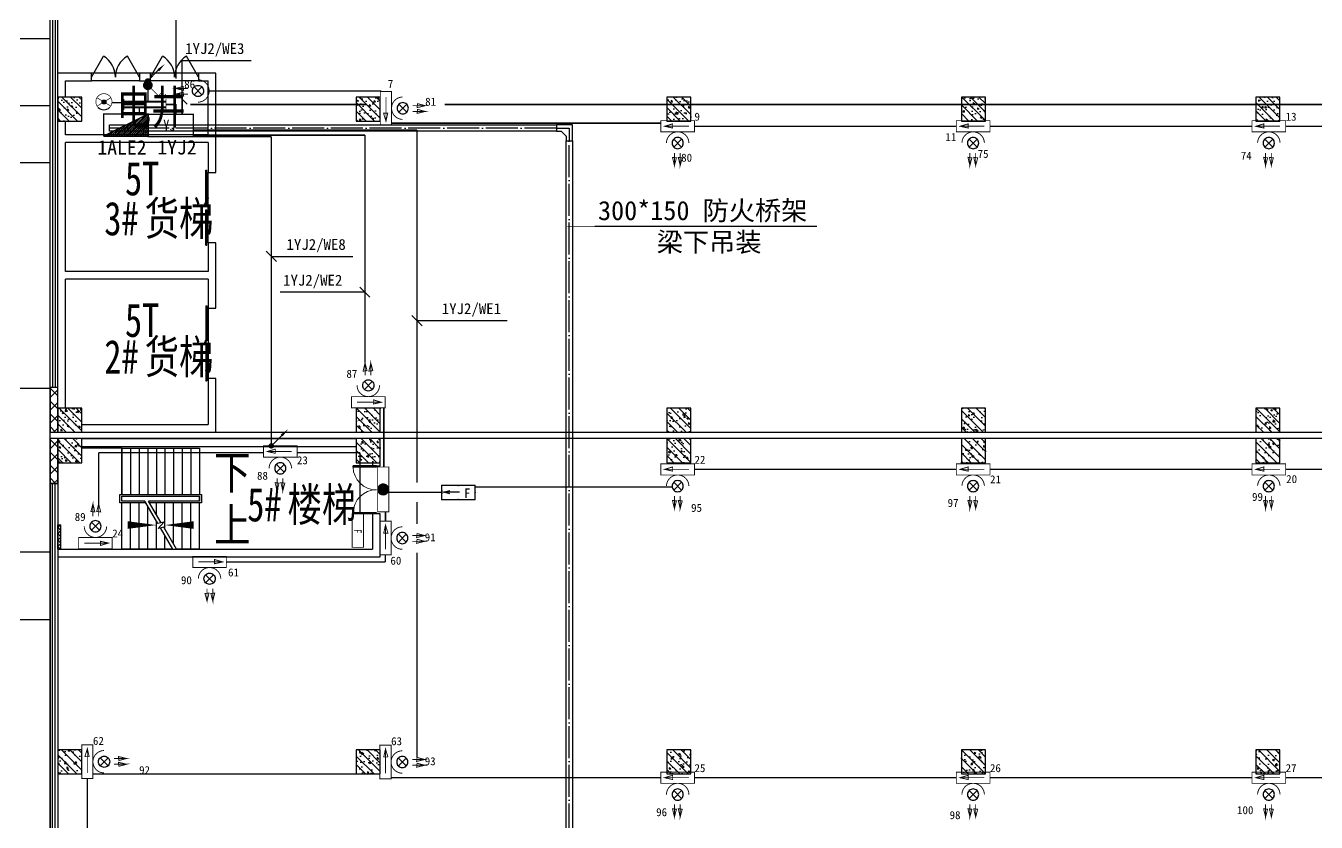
# Model space of a CAD drawing. Header units: millimetres. Extents: x -633009578 to 5705885, y -633235091 to 2571734.
# Drawn here: x 3029123 to 3069426, y 2115951 to 2140835 of the extents above; entities that cross this region are included whole.
import ezdxf
from ezdxf.enums import TextEntityAlignment as Align

# ---------------------------------------------------------------- set-up
doc = ezdxf.new("R2010")
doc.units = ezdxf.units.MM
doc.header["$LTSCALE"] = 1000
doc.header["$MEASUREMENT"] = 0
doc.linetypes.add('DOTE', pattern=[2.4200000000000004, 2, -0.2, 0.02, -0.2])
doc.layers.get('0').update_dxf_attribs({"color": 9})
for name, color, linetype in [('000000000000电气', 7, 'Continuous'), ('A-COLUM(柱)', 255, 'Continuous'), ('A-DOOR(门）', 4, 'Continuous'), ('A-F-AREA(计算)', 5, 'Continuous'), ('A-FLOR(看线)', 8, 'Continuous'), ('A-HATH(填充)', 8, 'Continuous'), ('A-STAR(楼梯)', 51, 'Continuous'), ('A-TEXT(房间)', 243, 'Continuous'), ('A-WALL(墙)', 255, 'Continuous'), ('A-WINDOW（窗）', 4, 'Continuous'), ('DIM_SYMB', 3, 'Continuous'), ('PUB_TEXT', 7, 'Continuous'), ('WALL', 9, 'Continuous'), ('电-弱电平面-箭头', 3, 'Continuous'), ('电-强电平面-标注', 3, 'Continuous'), ('电-强电平面-线缆', 3, 'Continuous'), ('电-桥架', 4, 'Continuous'), ('设备-动力', 3, 'Continuous'), ('设备-照明', 3, 'Continuous'), ('设备-箱柜', 3, 'Continuous')]:
    doc.layers.add(name, color=color, linetype=linetype)
doc.styles.add('_TCH', font='simhei.ttf', dxfattribs={"width": 0.75, "bigfont": 'hztxt.shx'})
doc.styles.add('_TCH_DIM', font='simhei.ttf', dxfattribs={"width": 0.8, "bigfont": 'hztxt.shx'})
doc.styles.add('_TEL_DIM', font='simhei.ttf', dxfattribs={"height": 3.5, "bigfont": 'HZTXT'})
doc.styles.add('ELEC-DIM', font='simhei.ttf')
doc.styles.add('IDQSTYLE', font='simhei.ttf', dxfattribs={"width": 0.707, "bigfont": 'hztxt.shx'})
doc.styles.get("Standard").update_dxf_attribs({"font": 'simhei.ttf', "bigfont": 'hztxt.shx'})
doc.styles.add('宋体', font='simhei.ttf')
pattern_1 = [(45, (597821.4751960551, 677964.29318137), (-200.0002033111466, 200.0002033111467), []), (135, (597821.4751960551, 677964.29318137), (-200.0002033111467, -200.0002033111466), [])]

# ---------------------------------------------------------------- blocks, each defined once
blk = doc.blocks.new('HC000078')
at = {"color": 0, "linetype": 'Continuous', "const_width": 0.2}
for points in [[(-3.750000000000028, 1.25), (3.75, 1.25), (3.75, -1.25), (-3.750000000000028, -1.25), (-3.750000000000028, 1.25)], [(2.5, 0), (-2.500000000000028, 0)]]:
    blk.add_lwpolyline(points, dxfattribs=at)
blk.add_lwpolyline([(2.917016710174721, 0), (1.120131515022848, 0.3984556212736834), (1.120131515022848, -0.539087017017323)], close=True, dxfattribs=at)
at = {"color": 0, "style": 'IDQSTYLE', "width": 0.7}
blk.add_attdef('PSFHATT', (5.75, -1.25), '', height=2.5, dxfattribs=at)
blk = doc.blocks.new('HC000064')
at = {"color": 0, "linetype": 'Continuous'}
for p, q in [((-0.8838834764831063, -0.8838834764831063), (0.8838834764831063, 0.8838834764831063)), ((-0.8838834764830494, 0.8838834764831063), (0.8838834764831631, -0.8838834764831063))]:
    blk.add_line(p, q, dxfattribs=at)
at = {"color": 0, "linetype": 'Continuous', "const_width": 0.2}
blk.add_lwpolyline([(5.710751695749348e-14, 2.499999999999886, 0.1989123673796647), (-1.767766952966326, 1.767766952966327, 0.1989123673796613), (-2.5, 1.951292859901378e-16, 0.1989123673796761), (-1.767766952966326, -1.76776695296644, 0.1989123673796782), (5.594010226827932e-14, -2.500000000000227)], format="xyb", dxfattribs=at)
for points in [[(2.226896073527712, 0.5659208660671311), (5.003498004369476, 0.5624686703930024), (3.296463286048663, 1.009912150058199), (3.185957433181557, 0.1260038671447887), (5.003498004369476, 0.5624686703930024)], [(2.224443767981995, -0.721123763554715), (5.001045698823816, -0.7245759592289005), (3.294010980502946, -0.2771324795636474), (3.18350512763584, -1.161040762477114), (5.001045698823816, -0.7245759592289005)]]:
    blk.add_lwpolyline(points, dxfattribs=at)
at = {"color": 0, "linetype": 'Continuous'}
for centre, radius, start, end in [((1.199040866595169e-14, -7.105427357601002e-14), 1.250000000000069, 135.0000000000036, 179.9999999999968), ((-2.259303855112194e-14, -1.740829702612245e-13), 1.250000000000117, 89.99999999999898, 134.9999999999991), ((-9.10937991704941e-14, -1.740829702612245e-13), 1.250000000000117, 45.00000000000085, 89.99999999999582), ((-1.252331571777177e-13, -7.088774012231625e-14), 1.250000000000068, 3.249254662582951e-12, 44.99999999999639), ((-2.284838984678572e-13, -5.684341886080801e-14), 1.250000000000172, 315.0000000000093, 2.605510395054555e-12), ((-2.264854970235319e-14, -5.695444116327053e-14), 1.250000000000034, 179.9999999999974, 225.0000000000007), ((-2.270406085358445e-14, -1.338928967697939e-13), 1.24999999999998, 224.9999999999983, 270.000000000001), ((-9.131584377541913e-14, 3.996802888650564e-15), 1.250000000000118, 270.0000000000042, 315.0000000000028)]:
    blk.add_arc(centre, radius, start, end, dxfattribs=at)
at = {"color": 0, "style": 'IDQSTYLE', "width": 0.7}
blk.add_attdef('PSFHATT', (7.003498004369476, -2.500000010000227), '', height=2.5, dxfattribs=at)
blk = doc.blocks.new('*X118')
at = {"color": 0, "linetype": 'Continuous'}
for p, q in [((279.6093350358959, 223.0407925409721), (280.9478239213746, 224.3792814264508)), ((279.6227829512929, 223.3370831688437), (280.6515332934888, 224.3658335110396)), ((279.6511091444202, 222.7997239370217), (281.1888925253249, 224.3375073179265)), ((279.7280550816477, 222.5938271617747), (281.3947893005719, 224.2605613806989)), ((279.7925730165214, 223.7897159465469), (280.1989005157282, 224.1960434457536)), ((279.8323224122641, 222.4152517799165), (281.5733646824301, 224.1562940500824)), ((279.960458729053, 222.2605453842307), (281.7280710781159, 224.0281577332937)), ((280.1113752959016, 222.1286192386046), (281.8599972237337, 223.8772411664368)), ((280.2858431100155, 222.020244340244), (281.9683721221114, 223.7027733523398)), ((280.4868434366447, 221.9384019543985), (282.0502145079389, 223.5017730256928)), ((280.7212278995912, 221.8899437048705), (282.0986727574656, 223.2673885627449)), ((281.0058032732674, 221.891676366072), (282.0969400962746, 222.9828131890793)), ((281.4082737989092, 222.0113041792392), (281.9773122830819, 222.5803426634118))]:
    blk.add_line(p, q, dxfattribs=at)
blk = doc.blocks.new('HC000083')
at = {"color": 0, "linetype": 'Continuous', "const_width": 0.2}
blk.add_lwpolyline([(-5, 1.25), (-5, -1.250000000000057), (5.000000000000057, -1.250000000000057), (5.000000000000057, 1.25), (-5, 1.25)], dxfattribs=at)
blk.add_lwpolyline([(-1.25, -6.89688106980167e-17, 0.1989123673796731), (-0.8838834764831631, -0.88388347648322, 0.1989123673796706), (5.611420480838656e-14, -1.250000000000057, 0.198912367379652), (0.8838834764832768, -0.88388347648322, 0.1989123673796278), (1.25, 0, 0.1989123673796504), (0.88388347648322, 0.8838834764830494, 0.1989123673796686), (5.680893445545904e-14, 1.25, 0.1989123673796706), (-0.883883476483163, 0.8838834764831632, 0.1989123673796553)], format="xyb", close=True, dxfattribs=at)
at = {"color": 0, "linetype": 'Continuous'}
blk.add_blockref('*X118', (-280.8559544658493, -223.1326619964974), dxfattribs=at)
at = {"color": 0, "style": 'IDQSTYLE', "width": 0.7}
blk.add_attdef('PSFHATT', (7.000000000000057, -1.250000010000057), '', height=2.5, dxfattribs=at)
blk = doc.blocks.new('HC000080')
at = {"color": 0, "linetype": 'Continuous', "const_width": 0.2}
blk.add_lwpolyline([(-3.75, 1.25), (3.75, 1.25), (3.75, -1.25), (-3.75, -1.25), (-3.75, 1.25)], dxfattribs=at)
at = {"color": 0, "style": 'IDQSTYLE', "width": 0.7}
for tag, p in [('E', (-0.3130491551307273, -0.8903283460458624)), ('PSFHATT', (5.75, -1.25))]:
    blk.add_attdef(tag, p, '', height=1.715220417977644, dxfattribs=at)
blk = doc.blocks.new('$equip_U$00000097(PC-20190719OMEG)')
h = blk.add_hatch()
h.set_pattern_fill('ANGLE', color=3, scale=0.25)
h.set_pattern_definition([(0, (-95.90287843095575, -36.03268988946184), (0, 0.873125), [0.635, -0.238125]), (90, (-95.90287843095575, -36.03268988946184), (-0.873125, 5.346348682527664e-17), [0.635, -0.238125])])
h.paths.add_polyline_path([(-0.6530363404890522, 0.00859680310350086), (-0.3650363404885866, -0.06340319689661555), (-0.3650363404885866, 0.08059680310361728)])
at = {"color": 3}
for p, q in [((-0.7199999999938882, 0.2999999999974534), (-0.7199999999938882, -0.2999999999974534)), ((0.7200000000011642, 0.2999999999974534), (-0.7199999999938882, 0.2999999999974534)), ((-0.7078247590179672, 0.08059680310361728), (-0.7078247590179672, -0.06340319689661555)), ((-0.6530363404890522, 0.00859680310350086), (-0.3650363404885866, 0.08059680310361728)), ((-0.3650363404885866, -0.06340319689661555), (-0.6530363404890522, 0.00859680310350086)), ((0.05609875861409819, 0.00859680310350086), (-0.6050363404938253, 0.00859680310350086)), ((0.7200000000011642, -0.2999999999974534), (0.7200000000011642, 0.2999999999974534)), ((-0.7199999999938882, -0.2999999999974534), (0.7200000000011642, -0.2999999999974534))]:
    blk.add_line(p, q, dxfattribs=at)
at = {"color": 3, "const_width": 0.04}
blk.add_lwpolyline([(-0.7199999999938882, 0.2999999999974534), (-0.7199999999938882, -0.2999999999974534), (0.7200000000011642, -0.2999999999974534), (0.7200000000011642, 0.2999999999974534), (-0.7199999999938882, 0.2999999999974534), (-0.7199999999938882, -0.2999999999974534)], dxfattribs=at)
for p in [(0, 0.2999999999974534), (-0.7199999999938882, -1.818989403545856e-12), (-7.619048119522631e-06, -0.3000099999972008), (0.7200000000011642, -1.818989403545856e-12)]:
    blk.add_point(p)
at = {"color": 7, "style": '_TEL_DIM', "flags": 1}
for tag in ['REMARK', 'A']:
    blk.add_attdef(tag, text='', height=2.5e-05, dxfattribs=at).set_placement((0, 0), align=Align.MIDDLE_CENTER)
at = {"color": 3, "style": '_TEL_DIM'}
blk.add_attdef('F', text='', height=0.4, dxfattribs=at).set_placement((0.3836356056344812, -0.03004351179515652), align=Align.MIDDLE_CENTER)
at = {"color": 7, "style": '_TEL_DIM'}
blk.add_attdef('$TEXT$', text='', height=2.5e-05, dxfattribs=at).set_placement((0.3836356056344812, -0.03004351179333753), align=Align.MIDDLE_CENTER)
blk = doc.blocks.new('*X123')
at = {"color": 0, "linetype": 'Continuous'}
for p, q in [((234.7219946952239, 319.9990725063215), (237.1784479179965, 322.4555257290941)), ((235.1462587639358, 319.9990725063215), (238.0269760554204, 322.8797897978061)), ((235.5705228326477, 319.9990725063215), (238.8755041928442, 323.304053866518)), ((235.9947869013596, 319.9990725063215), (239.7240323302681, 323.7283179352299)), ((236.4190509700716, 319.9990725063215), (240.5725604676919, 324.1525820039419)), ((236.8433150387835, 319.9990725063215), (241.4210886051158, 324.5768460726538)), ((237.2675791074955, 319.9990725063215), (242.2655414724513, 324.9970348712774)), ((237.6918431762074, 319.9990725063215), (242.2655414724513, 324.5727708025654)), ((238.1161072449193, 319.9990725063215), (242.2655414724513, 324.1485067338535)), ((238.5403713136312, 319.9990725063215), (242.2655414724513, 323.7242426651416)), ((238.9646353823431, 319.9990725063215), (242.2655414724513, 323.2999785964296)), ((239.3888994510551, 319.9990725063215), (242.2655414724513, 322.8757145277177)), ((239.813163519767, 319.9990725063215), (242.2655414724513, 322.4514504590058)), ((232.6006743516642, 319.9990725063215), (232.9358072308772, 320.3342053855345)), ((233.0249384203761, 319.9990725063215), (233.7843353683011, 320.7584694542464)), ((233.4492024890881, 319.9990725063215), (234.6328635057249, 321.1827335229584)), ((233.8734665578, 319.9990725063215), (235.4813916431488, 321.6069975916703)), ((234.297730626512, 319.9990725063215), (236.3299197805727, 322.0312616603822)), ((240.2374275884789, 319.9990725063215), (242.2655414724513, 322.0271863902939)), ((240.6616916571909, 319.9990725063215), (242.2655414724513, 321.6029223215819)), ((241.0859557259028, 319.9990725063215), (242.2655414724513, 321.17865825287)), ((241.5102197946147, 319.9990725063215), (242.2655414724513, 320.7543941841581)), ((241.9344838633266, 319.9990725063215), (242.2655414724513, 320.3301301154461))]:
    blk.add_line(p, q, dxfattribs=at)
blk = doc.blocks.new('HC000431')
at = {"color": 0, "linetype": 'Continuous'}
blk.add_line((5, 2.5), (-5, -2.5), dxfattribs=at)
at = {"color": 0, "linetype": 'Continuous', "const_width": 0.3}
for points in [[(5, 2.5), (-5, 2.5), (-5, -2.5)], [(-5, -2.5), (5, -2.5), (5, 2.5)]]:
    blk.add_lwpolyline(points, dxfattribs=at)
at = {"color": 0, "linetype": 'Continuous'}
blk.add_blockref('*X123', (-237.2655414724513, -322.4990725063215), dxfattribs=at)
at = {"color": 0, "style": 'IDQSTYLE', "width": 0.7}
blk.add_attdef('PSFHATT', (7.000000000000028, -2.5), '', height=2.5, dxfattribs=at)
blk = doc.blocks.new('HC001536')
at = {"color": 0, "linetype": 'Continuous', "const_width": 0.3}
blk.add_lwpolyline([(5, 2.5), (-5, 2.5), (-5, -2.5), (5, -2.5)], close=True, dxfattribs=at)
at = {"color": 0, "style": 'IDQSTYLE', "width": 0.7}
for tag, p in [('AW', (-1.708333333333333, -1.25)), ('PSFHATT', (7, -2.5))]:
    blk.add_attdef(tag, p, '', height=2.5, dxfattribs=at)
blk = doc.blocks.new('*X159')
at = {"color": 0, "linetype": 'Continuous'}
for p, q in [((292.887994045295, 135.6274459094068), (293.516320533106, 136.2557723972178)), ((292.952224463849, 135.4088336154862), (293.7349328270265, 136.1915419786637)), ((292.9956283900541, 136.0179229666405), (293.1258434758722, 136.1481380524586)), ((293.0755886594741, 135.2493550986367), (293.8944113438761, 136.0681777830387)), ((293.2494900660814, 135.1404137927693), (294.0033526497434, 135.8942763764314)), ((293.4911899527468, 135.0992709669601), (294.0444954755525, 135.6525764897659))]:
    blk.add_line(p, q, dxfattribs=at)
blk = doc.blocks.new('HC000703')
at = {"color": 0, "linetype": 'Continuous', "const_width": 0.2000000000000002}
blk.add_lwpolyline([(-2.399999999999977, 0.05872925643336657, 1), (2.399999999999977, 0.05872925643336657, 1)], format="xyb", close=True, dxfattribs=at)
at = {"color": 0, "linetype": 'Continuous', "const_width": 0.2}
for points in [[(-2.074282131997677, 1.265938284269794), (2.022051310501354, -1.234061715730206)], [(2.074282131997734, 1.265938284269794), (-2.022051310501354, -1.234061715730206)]]:
    blk.add_lwpolyline(points, dxfattribs=at)
at = {"color": 0, "linetype": 'Continuous'}
blk.add_circle((0.02097265619840982, -0.0127996515010409), 0.5796574060804803, dxfattribs=at)
blk.add_arc((3.410605131648481e-12, 0.05872925643825511), 2.400000000004948, 224.6186283858651, 315.1351718326803, dxfattribs=at)
blk.add_blockref('*X159', (-293.4444389024706, -135.6911545353449), dxfattribs=at)
at = {"color": 0, "style": 'IDQSTYLE', "width": 0.7}
blk.add_attdef('PSFHATT', (4.400000009999977, -2.341270753566693), '', height=2.5, dxfattribs=at)
blk = doc.blocks.new('*X157')
at = {"color": 0, "linetype": 'Continuous'}
for p, q in [((261.9988066744281, 135.850956910748), (263.2375091559566, 137.0896593922765)), ((262.0234026256783, 135.5927101495236), (263.4957559171792, 137.0650634410244)), ((262.0463461952987, 136.1813391440932), (262.9071269225657, 137.0421198713602)), ((262.0884022348038, 135.3748670461744), (263.7135990205094, 137.00006383188)), ((262.1829592200917, 135.1865813189878), (263.9018847477136, 136.9055068466096)), ((262.3023466942452, 135.0231260806666), (264.0653399860179, 136.7861193724393)), ((262.4446987243758, 134.8826353983226), (264.205830668362, 136.6437673423088)), ((262.6100901587723, 134.7651841202445), (264.3232819464568, 136.478375907929)), ((262.8005700291263, 134.6728212781239), (264.4156447885779, 136.2878960375755)), ((263.0211904412342, 134.6105989777572), (264.4778670889456, 136.0672756254685)), ((263.2836307586351, 134.5901965826834), (264.4982694840214, 135.8048353080697)), ((263.6234742990336, 134.6471974106073), (264.4412686561033, 135.464991767677))]:
    blk.add_line(p, q, dxfattribs=at)
blk = doc.blocks.new('HC000107')
at = {"color": 0, "linetype": 'Continuous', "const_width": 0.2}
for points in [[(0.8838834764831067, 2.133883476483163), (3.75, 5), (5, 3.75)], [(2.898879886034138, 4.275409520972289), (4.191507707965854, 3.019373591507303)]]:
    blk.add_lwpolyline(points, dxfattribs=at)
blk.add_lwpolyline([(0.88388347648322, 0.3661165235168934, 0.1989123673796338), (1.249999999999944, 1.250000000000057, 0.1989123673796269), (0.8838834764831636, 2.13388347648322, 0.1989123673796352), (4.172009959724221e-16, 2.5, 0.1989123673796539), (-0.8838834764831627, 2.13388347648322, 0.1989123673796721), (-1.250000000000056, 1.250000000000057, 0.1989123673796564), (-0.8838834764832764, 0.3661165235168368, 0.198912367379673), (0, 0, 0.198912367379652)], format="xyb", close=True, dxfattribs=at)
at = {"color": 0, "linetype": 'Continuous'}
blk.add_blockref('*X157', (-263.2487560761182, -134.5897099905746), dxfattribs=at)
at = {"color": 0, "style": 'IDQSTYLE', "width": 0.7}
blk.add_attdef('PSFHATT', (7, -1e-08), '', height=2.5, dxfattribs=at)
blk = doc.blocks.new('HC000067')
at = {"color": 0, "linetype": 'Continuous'}
for points, const_width in [([(6.25, 0.8328412808464349), (-6.250000000000057, 0.8328412808464349)], 0.6), ([(-6.250000000000057, 1.65), (-6.250000000000057, -1.650000000000057)], 0.2), ([(6.25, 1.65), (6.25, -1.650000000000057)], 0.2), ([(6.25, -0.8328412808464352), (-6.250000000000057, -0.8328412808464352)], 0.6)]:
    blk.add_lwpolyline(points, dxfattribs=dict(at, const_width=const_width))
at = {"color": 0, "style": 'IDQSTYLE', "width": 0.7}
blk.add_attdef('PSFHATT', (8.25, -1.650000000000057), '', height=2.5, dxfattribs=at)
blk = doc.blocks.new('*X130')
at = {"color": 0, "linetype": 'Continuous'}
for p, q in [((192.587376364835, 446.7215535232801), (193.8713933576327, 448.0055705160779)), ((192.6509968705344, 446.3609099602676), (194.2320369206452, 447.9419500103785)), ((192.6864539319484, 447.2448951591055), (193.3480517218074, 447.9064929489645)), ((192.7889704286661, 446.0746194496875), (194.5183274312254, 447.8039764522467)), ((192.9823694457329, 445.8437543980423), (194.7491924828706, 447.61057743518)), ((193.2275231399996, 445.664644023597), (194.9283028573159, 447.3654237409133)), ((193.5311577474, 445.5440145622856), (195.0489323186273, 447.0617891335129)), ((193.9202347052458, 445.5088274514194), (195.0841194294935, 446.6727121756671)), ((194.6075199946775, 445.7718486721392), (194.8210982087737, 445.9854268862354))]:
    blk.add_line(p, q, dxfattribs=at)
blk = doc.blocks.new('HC001441')
at = {"color": 0, "linetype": 'Continuous'}
blk.add_line((0, -0.05776119327242668), (3.105492900474815, 3.117216328523909), dxfattribs=at)
blk.add_lwpolyline([(3.105492900474815, 3.117216328523909, 0.8, 0, 0), (5.057392361378561, 5.003787405167827, 0, 0, 0)], format="xyseb", dxfattribs=at)
blk.add_circle((0, 0), 0.625, dxfattribs=at)
at = {"color": 0, "linetype": 'Continuous', "xscale": 0.5, "yscale": 0.5, "zscale": 0.5}
blk.add_blockref('*X130', (-96.91845018383279, -223.3780232566237), dxfattribs=at)
at = {"color": 0, "style": 'IDQSTYLE', "width": 0.7}
blk.add_attdef('PSFHATT', (7.057392361378561, -0.62500001), '', height=2.5, dxfattribs=at)
blk = doc.blocks.new('$DorLib2D$00000002')
for p, q in [((-0.5, -5.684341886080802e-17), (-0.5000000000000007, 0.4875)), ((-0.4750000000000007, 0.4875), (-0.5000000000000007, 0.4875)), ((-0.475, -2.842170943040401e-17), (-0.4750000000000007, 0.4875)), ((0.475, -2.842170943040401e-17), (0.4750000000000007, 0.4875)), ((0.4750000000000007, 0.4875), (0.5000000000000007, 0.4875)), ((0.5, -5.684341886080802e-17), (0.5000000000000007, 0.4875)), ((-0.5, -5.684341886080802e-17), (-0.475, -2.842170943040401e-17)), ((0.5, -5.684341886080802e-17), (0.475, -2.842170943040401e-17))]:
    blk.add_line(p, q)
at = {"lineweight": 13}
for centre, start, end in [((-0.4875, -4.263256414560601e-17), 0, 88.53071641864632), ((0.4875, -4.263256414560601e-17), 91.4692835813537, 180)]:
    blk.add_arc(centre, 0.4875, start, end, dxfattribs=at)
blk = doc.blocks.new('$DORLIB2D$00000127')
at = {"color": 0}
for points in [[(-0.5333333333328483, 0.7948983154366971), (-0.5333333333328483, 0.690405644187237)], [(-0.03333333333284827, 0.7948983154366971), (-0.5333333333328483, 0.7948983154366971)], [(-0.03333333333284827, 0.7948983154366971), (-0.03333333333284827, 0.690405644187237)], [(0.5333333333328483, 0.7948983154366971), (0.03333333333284827, 0.7948983154366971)], [(0.03333333333284827, 0.7948983154366971), (0.03333333333284827, 0.690405644187237)], [(0.5333333333328483, 0.7948983154366971), (0.5333333333328483, 0.690405644187237)], [(-0.03333333333284827, 0.690405644187237), (-0.5333333333328483, 0.690405644187237)], [(0.5333333333328483, 0.690405644187237), (0.03333333333284827, 0.690405644187237)], [(0.5, 0.4999999999999858), (-0.5, 0.4999999999999858)]]:
    blk.add_lwpolyline(points, dxfattribs=at)
blk = doc.blocks.new('$DorLib2D$00000231')
at = {"color": 0}
for p, q in [((-0.4999999999999947, 7.105427357601002e-15), (-0.2500000000000284, 0.4330127018921708)), ((0.5000000000000053, 7.105427357601002e-15), (0.250000000000032, 0.4330127018921708))]:
    blk.add_line(p, q, dxfattribs=at)
for centre, radius, start, end in [((-0.4999999999996803, 3.055333763768431e-13), 0.499999999999681, 0, 59.99999999996344), ((0.5000000000000426, -2.486899575160351e-14), 0.4999999999999835, 120.0000000000366, 180)]:
    blk.add_arc(centre, radius, start, end, dxfattribs=at)
blk = doc.blocks.new('$TCHSYS$WIN2D')
for p, q in [((-0.5, 0.5), (0.5, 0.5)), ((-0.5, 0.5), (-0.4999999999999999, -0.5)), ((0.5, 0.1666666666666666), (-0.5, 0.1666666666666666)), ((0.5, -0.1666666666666667), (-0.5, -0.1666666666666667)), ((-0.4999999999999999, -0.5), (0.5, -0.5))]:
    blk.add_line(p, q)
blk = doc.blocks.new('_FZH')
h = blk.add_hatch()
h.set_pattern_fill('钢筋混凝土', color=256, scale=0.1, style=0)
h.set_pattern_definition([(45, (0, 0), (-0.1767766952966369, 0.1767766952966369), []), (50, (0, 0), (0.7172601826007535, -0.06275213498259512), [0.07500000000000001, -0.8250000000000001]), (355, (0, 0), (-0.138751333613, 0.7521921337000119), [0.06, -0.66]), (100.4514, (0.05977168000000001, -0.00522934), (0.5785093817140216, 0.6894395420609536), [0.06374019, -0.701142112]), (46.1842, (0, 0.2), (1.067241048625645, -0.1655190143290181), [0.1125, -1.2375]), (96.6356, (0.088936745, 0.186206693), (0.9346627055487033, 0.9741178709004418), [0.095610288, -1.051713]), (351.1842, (0, 0.2), (0.9346619451336272, 0.9741186009253247), [0.09000000000000001, -0.9900000000000001]), (21, (0.1, 0.15), (0.5969070521184617, -0.4026188906653388), [0.07500000000000001, -0.8250000000000001]), (326, (0.1, 0.15), (0.2433153319215824, 0.7251500450468529), [0.06, -0.66]), (71.4514, (0.149742233, 0.116448394), (0.84022262858149, 0.3225304967099524), [0.06374019, -0.701142112]), (37.50000000000001, (0, 0), (0.01215985531729062, 0.3328938538313115), [0, -0.652, 0, -0.67, 0, -0.6625000000000001]), (7.499999999999999, (0, 0), (0.2630695374421486, 0.3944117118823603), [0, -0.382, 0, -0.637, 0, -0.2525]), (-32.5, (-0.223, 0), (0.533822436172409, -0.02255487173437976), [0, -0.25, 0, -0.78, 0, -1.035]), (-42.5, (-0.323, 0), (0.5831861693423862, 0.1001049823323177), [0, -0.325, 0, -0.518, 0, -0.735])])
h.paths.add_polyline_path([(-0.5, -0.5), (0.5, -0.5), (0.5, 0.5), (-0.5, 0.5)])
blk.add_lwpolyline([(-0.5, -0.5), (0.5, -0.5), (0.5, 0.5), (-0.5, 0.5)], close=True)

msp = doc.modelspace()

# ---------------------------------------------------------------- hatches: boundary and pattern name
at = {"layer": 'A-HATH(填充)'}
h = msp.add_hatch(dxfattribs=at)
h.set_pattern_fill('多孔材料', color=256, scale=100, style=0)
h.set_pattern_definition(pattern_1)
h.paths.add_polyline_path([(3030119.99403178, 2128134.629172626), (3030119.994031779, 2129534.629172784), (3029879.994031779, 2129534.629172784), (3029879.99403178, 2128134.629172626)])
h = msp.add_hatch(dxfattribs=at)
h.set_pattern_fill('多孔材料', color=256, scale=100, style=0)
h.set_pattern_definition(pattern_1)
h.paths.add_polyline_path([(3029879.99403178, 2127934.629172626), (3029879.99403178, 2126534.629172784), (3030119.994031779, 2126534.629172784), (3030119.99403178, 2127934.629172626)])
h = msp.add_hatch(dxfattribs=at)
h.set_pattern_fill('多孔材料', color=256, scale=50, style=0)
h.set_pattern_definition([(45, (597721.4751960551, 677964.29318137), (-100.0001016555733, 100.0001016555733), []), (135, (597721.4751960551, 677964.29318137), (-100.0001016555733, -100.0001016555733), [])])
h.paths.add_polyline_path([(3030219.994032023, 2124484.629172558), (3030219.994031994, 2125244.629169932), (3030119.994031994, 2125244.629169928), (3030119.994032023, 2124484.629172554)])

# ---------------------------------------------------------------- linework, layer by layer
at = {"layer": 'A-DOOR(门）'}
for p, q in [((3032669.994031835, 2139354.629172626), (3031169.994031835, 2139354.629172626)), ((3034519.994031806, 2139354.629172626), (3033019.994031806, 2139354.629172626)), ((3032669.994031835, 2139114.629172626), (3031169.994031835, 2139114.629172626)), ((3034519.994031806, 2139114.629172626), (3033019.994031806, 2139114.629172626))]:
    msp.add_line(p, q, dxfattribs=at)
at = {"layer": 'A-F-AREA(计算)'}
msp.add_lwpolyline([(3029879.994031782, 2196074.629172625), (3164159.994031782, 2196074.629172625), (3164159.994031782, 2059994.629172625), (3029879.994031782, 2059994.629172625)], close=True, dxfattribs=at)
at = {"layer": 'A-FLOR(看线)'}
for points in [[(3029879.994031787, 2138334.629172615), (3028879.994031787, 2138334.629172615), (3028879.994031787, 2140434.62917246), (3029879.99403178, 2140434.62917246)], [(3029879.994031782, 2136554.629173296), (3028379.994031782, 2136554.629173296), (3028379.994031782, 2129514.629172376), (3029879.994031776, 2129514.629172376)], [(3030869.99403178, 2128134.629172626), (3096919.994031765, 2128134.629172626)], [(3096919.994031763, 2127934.629173214), (3030869.99403178, 2127934.629173214)], [(3029879.994031789, 2124384.629171163), (3028879.994031789, 2124384.629171163), (3028879.994031789, 2122284.629171317), (3029879.994031782, 2122284.629171317)]]:
    msp.add_lwpolyline(points, dxfattribs=at)
at = {"layer": 'A-STAR(楼梯)'}
for p, q in [((3032119.994031828, 2127634.629172543), (3030869.994031342, 2127634.629172581)), ((3032119.994031828, 2127634.629172543), (3034549.994031828, 2127634.629172543)), ((3032119.994031828, 2127634.629172543), (3032119.994031993, 2126194.629172677)), ((3032119.994032157, 2126194.629172677), (3032119.994031828, 2127634.629172543)), ((3032389.994031828, 2127634.629172543), (3032389.994031667, 2126194.629172677)), ((3032659.994031828, 2127634.629172543), (3032659.994031667, 2126194.629172677)), ((3032929.994031828, 2127634.629172543), (3032929.994031993, 2126194.629172677)), ((3033199.994031828, 2127634.629172543), (3033199.994031667, 2126194.629172677)), ((3033469.994031828, 2127634.629172543), (3033469.994031667, 2126194.629172677)), ((3033739.994031828, 2127634.629172543), (3033739.994031993, 2126194.629172677)), ((3034009.994031828, 2127634.629172543), (3034009.994031667, 2126194.629172677)), ((3034279.994031828, 2127634.629172543), (3034279.994031667, 2126194.629172677)), ((3034549.994031828, 2127634.629172543), (3034549.994031993, 2126194.629172677)), ((3030119.994031776, 2127184.629172906), (3030119.994031828, 2124484.629172543)), ((3032059.994032086, 2125924.629172601), (3032059.994032086, 2126194.629172601)), ((3032059.994032086, 2126194.629172601), (3034609.994032086, 2126194.629172601)), ((3032119.994031828, 2126134.629172543), (3034549.994031828, 2126134.629172543)), ((3032119.99402976, 2125984.629172404), (3032119.99402976, 2126134.629172601)), ((3032119.99402976, 2126134.629172601), (3034549.994032086, 2126134.629172601)), ((3032119.99403193, 2125984.629172438), (3032119.994031961, 2126134.629172351)), ((3032844.246303197, 2125984.629172521), (3032119.994031828, 2125984.629172543)), ((3032844.246303245, 2125984.629172438), (3032119.99402976, 2125984.629172404)), ((3033250.053459116, 2125281.750559994), (3032844.246303199, 2125984.629172521)), ((3034549.994031828, 2125984.629172543), (3032959.716357111, 2125984.629172521)), ((3033350.053459179, 2125308.545479254), (3032959.716356782, 2125984.629172521)), ((3034549.994032086, 2125984.629172404), (3032959.716357158, 2125984.629172438)), ((3034549.994032086, 2126134.629172601), (3034549.994032086, 2125984.629172404)), ((3034549.994031828, 2125984.629172543), (3034549.994031828, 2126134.629172543)), ((3034609.994032086, 2126194.629172601), (3034609.994032086, 2125924.629172601)), ((3032878.887319238, 2125924.629172677), (3032059.994032086, 2125924.629172601)), ((3032119.994031828, 2124484.629172543), (3032119.994031993, 2125924.629172677)), ((3032119.994031828, 2124484.629172543), (3032119.994031931, 2125924.629172677)), ((3032389.994031828, 2124484.629172543), (3032389.994031993, 2125924.629172677)), ((3032659.994031828, 2124484.629172543), (3032659.994031667, 2125924.629172677)), ((3032929.994031828, 2124484.629172543), (3032929.994031927, 2125836.10974964)), ((3034609.994032086, 2125924.629172601), (3032994.35737318, 2125924.629172677)), ((3033199.994032211, 2125568.456031423), (3033199.994031993, 2125924.629172677)), ((3033469.99403177, 2125100.80231391), (3033469.994031667, 2125924.629172677)), ((3033739.994031714, 2124633.148595944), (3033739.994031993, 2125924.629172677)), ((3034009.994031828, 2124484.629172543), (3034009.994031993, 2125924.629172677)), ((3034279.994031828, 2124484.629172543), (3034279.994031667, 2125924.629172677)), ((3034549.994031828, 2124484.629172543), (3034549.994031993, 2125924.629172677)), ((3033199.994031828, 2124484.629172543), (3033199.994032188, 2125368.456030876)), ((3033430.453447288, 2125330.088588003), (3033250.053459116, 2125281.750559994)), ((3033257.561212921, 2125124.043646564), (3033430.453447288, 2125330.088588003)), ((3033429.912765568, 2125170.225103145), (3033257.561212921, 2125124.043646564)), ((3033825.741760653, 2124484.629172521), (3033429.912765568, 2125170.225103145)), ((3033710.271706616, 2124484.629172521), (3033329.912765468, 2125143.430183875)), ((3033469.994031828, 2124484.629172543), (3033469.994031793, 2124900.802313438)), ((3030119.994031828, 2124484.629172543), (3032119.994031828, 2124484.629172543)), ((3033710.271706667, 2124484.629172521), (3032119.994031828, 2124484.629172543)), ((3034549.994031828, 2124484.629172543), (3033825.741760804, 2124484.629172521))]:
    msp.add_line(p, q, dxfattribs=at)
at = {"layer": 'A-WALL(墙)'}
for p, q in [((3030119.994031808, 2138609.629172255), (3030119.994032071, 2139354.629172619)), ((3031169.994031504, 2139354.629172629), (3030119.994032071, 2139354.629172619)), ((3031169.994031504, 2139114.629172598), (3031169.994031504, 2139354.629172629)), ((3033019.994031504, 2139354.629172629), (3032669.994031504, 2139354.629172629)), ((3032669.994031504, 2139354.629172629), (3032669.994031504, 2139114.629172598)), ((3033019.994031505, 2139114.629172598), (3033019.994031504, 2139354.629172629)), ((3035059.994032183, 2139354.629172619), (3034519.994031504, 2139354.629172629)), ((3034519.994031504, 2139354.629172629), (3034519.994031504, 2139114.629172598)), ((3035059.994032075, 2137304.629173325), (3035059.994032183, 2139354.629172619)), ((3030359.994031933, 2138609.629172255), (3030359.994032071, 2139114.629172631)), ((3030359.994032071, 2139114.629172631), (3031169.994031504, 2139114.629172598)), ((3032669.994031504, 2139114.629172598), (3033019.994031505, 2139114.629172598)), ((3034519.994031504, 2139114.629172598), (3034819.994032096, 2139114.629172631)), ((3034819.994032096, 2137424.629173281), (3034819.994032096, 2139114.629172631)), ((3030119.994031841, 2137304.629173325), (3030119.994031739, 2137859.629172906)), ((3030359.994031394, 2137424.629173281), (3030359.994031847, 2137859.629172906)), ((3030119.994031841, 2133034.629172826), (3030119.994031841, 2137304.629173325)), ((3034819.994032096, 2137424.629173281), (3030359.994031394, 2137424.629173281)), ((3035059.994032085, 2136254.629172784), (3035059.994032075, 2137304.629173325)), ((3030359.994031924, 2133154.629172827), (3030359.994031923, 2137184.629173317)), ((3034819.994031998, 2137184.629173317), (3030359.994031923, 2137184.629173317)), ((3034819.994031998, 2137184.629173317), (3034819.994032001, 2136254.629172784)), ((3034819.994032001, 2136254.629172784), (3035059.994032085, 2136254.629172784)), ((3035059.994032085, 2134054.629172276), (3034819.994032002, 2134054.629172276)), ((3034819.994032002, 2134054.629172276), (3034819.994032, 2133154.629172827)), ((3035059.994032076, 2133034.629172826), (3035059.994032085, 2134054.629172276)), ((3030119.994031904, 2128884.629172906), (3030119.994031841, 2133034.629172826)), ((3034819.994032, 2133154.629172827), (3030359.994031924, 2133154.629172827)), ((3030359.994031841, 2128884.629172906), (3030359.994031756, 2132914.629172851)), ((3034819.994032057, 2132914.629172851), (3030359.994031756, 2132914.629172851)), ((3034819.994032057, 2132914.629172851), (3034819.994032065, 2132014.629172784)), ((3035059.994032092, 2132014.629172784), (3035059.994032076, 2133034.629172826)), ((3034819.994032065, 2132014.629172784), (3035059.994032092, 2132014.629172784)), ((3035059.99403208, 2129814.629173293), (3034819.994032065, 2129814.629173293)), ((3034819.994032065, 2129814.629173293), (3034819.994032058, 2128374.629172571)), ((3035059.994032049, 2128134.629172587), (3035059.99403208, 2129814.629173293)), ((3030869.994031993, 2128374.629172672), (3034819.994032058, 2128374.629172571)), ((3030869.994031993, 2128134.629172657), (3035059.994032049, 2128134.629172587)), ((3030869.99403178, 2127934.629172532), (3039444.994031342, 2127934.629172578)), ((3030869.99403178, 2127694.629172532), (3039444.994031342, 2127694.629172575)), ((3039954.994031885, 2127184.629172255), (3039954.994031777, 2127084.629173293)), ((3040194.994031849, 2127084.629173293), (3040194.994031799, 2127184.629172255)), ((3039954.994031777, 2127084.629173293), (3040194.994031849, 2127084.629173293)), ((3040194.994031849, 2125584.629172784), (3039954.994031777, 2125584.629172784)), ((3039954.994031777, 2125584.629172784), (3039954.994031861, 2124484.629172552)), ((3040194.994031863, 2124244.629172553), (3040194.994031849, 2125584.629172784)), ((3030119.994032023, 2124484.629172554), (3030119.994031994, 2125244.629169928)), ((3030119.994031994, 2125244.629169928), (3030219.994031994, 2125244.629169932)), ((3030219.994032023, 2124484.629172558), (3030219.994031994, 2125244.629169932)), ((3030119.994032023, 2124484.629172554), (3030219.994032023, 2124484.629172558)), ((3030119.994031779, 2124484.629172558), (3039954.994031861, 2124484.629172552)), ((3030119.994031779, 2124484.629172558), (3030119.994031779, 2124244.629172558)), ((3030119.994031779, 2124244.629172558), (3040194.994031863, 2124244.629172553))]:
    msp.add_line(p, q, dxfattribs=at)
at = {"layer": 'DIM_SYMB'}
for points in [[(3034684.994031828, 2126884.629172543, 0, 0, 0), (3031119.994031828, 2126884.629172543, 0, 0, 0), (3031119.994031828, 2125234.629172543, 0, 0, 0), (3033199.994031828, 2125234.629172543, 0, 240.0000000000001, 0), (3032299.994031828, 2125234.629172543, 0, 0, 0)], [(3034684.994031828, 2125234.629172543, 0, 0, 0), (3033469.994031828, 2125234.629172543, 0, 240.0000000000001, 0), (3034369.994031828, 2125234.629172543, 0, 0, 0)]]:
    msp.add_lwpolyline(points, format="xyseb", dxfattribs=at)
at = {"layer": 'WALL'}
for p, q in [((3030119.994031779, 2129534.629172784), (3029879.994031779, 2129534.629172784)), ((3029879.994031779, 2129534.629172784), (3029879.99403178, 2128134.629172626)), ((3030119.99403178, 2128134.629172626), (3030119.994031779, 2129534.629172784)), ((3029879.99403178, 2128134.629172626), (3030119.99403178, 2128134.629172626)), ((3029879.99403178, 2127934.629172626), (3029879.99403178, 2126534.629172784)), ((3030119.99403178, 2127934.629172626), (3029879.99403178, 2127934.629172626)), ((3030119.994031779, 2126534.629172784), (3030119.99403178, 2127934.629172626)), ((3029879.99403178, 2126534.629172784), (3030119.994031779, 2126534.629172784))]:
    msp.add_line(p, q, dxfattribs=at)
at = {"layer": '电-强电平面-标注'}
for p, q in [((3034005.162919588, 2138546.379236819), (3034005.162919588, 2139750.618186007)), ((3034005.162919588, 2139750.618186007), (3036164.023679082, 2139750.618186007)), ((3033846.063893821, 2138705.478262585), (3034164.261945356, 2138387.280211052)), ((3036630.010528024, 2133790.070312012), (3036948.208579559, 2133471.872260479)), ((3036789.109553792, 2133630.971286245), (3037171.285628176, 2133630.971286245)), ((3037171.285628176, 2133630.971286245), (3039332.045121847, 2133630.971286245)), ((3039224.199135398, 2132512.445811557), (3037065.338375905, 2132512.445811557)), ((3039713.651715044, 2132512.445811557), (3039224.199135398, 2132512.445811557)), ((3039872.750740811, 2132353.346785791), (3039554.552689277, 2132671.544837323)), ((3041184.737394363, 2131783.216003373), (3041502.935445897, 2131465.01795184)), ((3041343.83642013, 2131624.116977606), (3042020.833554283, 2131624.116977606)), ((3042020.833554283, 2131624.116977606), (3044160.706972004, 2131624.116977606))]:
    msp.add_line(p, q, dxfattribs=at)
at = {"layer": '电-强电平面-线缆', "color": 1, "linetype": 'Continuous', "const_width": 45}
for points in [[(3033815.599020738, 2139181.983495018), (3033815.599020738, 2146119.67087872)], [(3032936.47945133, 2138463.831035054), (3032936.47945133, 2138836.73854757)], [(3034005.162919588, 2138070.880017934), (3034005.162919588, 2138648.328296904)], [(3034850.102014, 2138799.047481965), (3040227.672036986, 2138799.047481965)], [(3031812.59922253, 2138434.738509057), (3032191.629741411, 2138434.738509057)], [(3032670.963945744, 2138083.073115558), (3032670.963945744, 2138288.934366076)], [(3033504.129741411, 2138376.382700565), (3033760.188579957, 2138376.382700565)], [(3033815.599020738, 2138070.880017934), (3033815.599020738, 2138393.850235245)], [(3034265.986328027, 2138376.382700565), (3039781.009774861, 2138376.382700565)], [(3040547.466898418, 2138376.382700565), (3040567.132115799, 2138376.382700565)], [(3042210.033930195, 2138376.382700565), (3159107.674590314, 2138376.382700565)], [(3040547.366898417, 2137792.711252926), (3048958.004531161, 2137792.711252926)], [(3050008.104531161, 2137695.479159379), (3058186.272684033, 2137695.479159379)], [(3059236.472684033, 2137695.479159379), (3067421.338554271, 2137695.479159379)], [(3068471.538554271, 2137695.479159379), (3076649.706707143, 2137695.479159379)], [(3034354.691432763, 2137575.796118306), (3041343.83642013, 2137575.796118306)], [(3034354.691432763, 2137418.995426623), (3039713.651715044, 2137418.995426623)], [(3034354.691432763, 2137370.880017934), (3036789.109553792, 2137370.880017934)], [(3036789.109553792, 2127707.852025945), (3036789.109553792, 2137370.880017934)], [(3039713.651715044, 2137418.995426623), (3039713.651715044, 2130305.837061335)], [(3041343.83642013, 2126557.232411521), (3041343.83642013, 2137575.796118306)], [(3040305.508787767, 2127047.881804034), (3040305.508787767, 2128897.852026016)], [(3031399.0592604, 2125896.318930591), (3031399.0592604, 2127494.91557541)], [(3031399.0592604, 2127494.91557541), (3036546.963707075, 2127494.91557541)], [(3037596.963707075, 2127494.91557541), (3039559.403289113, 2127494.91557541)], [(3039559.403289113, 2125588.793322357), (3039559.403289113, 2127494.91557541)], [(3050008.104531161, 2126975.515862015), (3058186.272684033, 2126975.515862015)], [(3059236.472684033, 2126975.515862015), (3067421.338554271, 2126975.515862015)], [(3068471.538554271, 2126975.515862015), (3076649.706707143, 2126975.515862015)], [(3043157.169155724, 2126422.277845851), (3049310.297801578, 2126422.277845851)], [(3040461.723155978, 2126257.232411521), (3042104.487161728, 2126257.232411521)], [(3041343.83642013, 2125266.985735032), (3041343.83642013, 2125957.232411521)], [(3040357.67488286, 2125353.344185814), (3040357.67488286, 2125647.881804034)], [(3041343.83642013, 2117970.226325194), (3041343.83642013, 2124369.513646835)], [(3035387.199038832, 2124082.852025946), (3040354.74631503, 2124082.852025946)], [(3040354.74631503, 2124082.852025946), (3040354.74631503, 2124303.344185814)], [(3031044.99403178, 2108647.852025432), (3031044.99403178, 2117315.19839246)], [(3031219.99403178, 2117453.810863462), (3040182.67488286, 2117453.810863462)], [(3040532.67488286, 2117341.086338171), (3048958.004531161, 2117341.086338171)], [(3050008.104531161, 2117341.086338171), (3058186.272684033, 2117341.086338171)], [(3059236.472684033, 2117341.086338171), (3067421.338554271, 2117341.086338171)], [(3068471.538554271, 2117341.086338171), (3076649.706707143, 2117341.086338171)]]:
    msp.add_lwpolyline(points, dxfattribs=at)
at = {"layer": '电-桥架', "color": 5, "linetype": 'DOTE', "ltscale": 0.5}
for p, q in [((3045698.232749203, 2137638.155460068), (3031733.640870805, 2137638.155510198)), ((3045698.232749203, 2137638.155460068), (3046098.232749203, 2137638.155458632)), ((3046098.232749203, 2137638.155458632), (3046098.232748485, 2137238.155458632)), ((3046098.232629175, 2070766.281510562), (3046098.232748485, 2137238.155458632))]:
    msp.add_line(p, q, dxfattribs=at)
at = {"layer": '电-桥架', "ltscale": 0.5}
for points in [[(3031733.640871164, 2137738.155510198), (3045698.232749561, 2137738.155460068), (3045698.232748844, 2137538.155460068), (3031733.640870447, 2137538.155510198)], [(3045698.232748843, 2137538.155460068), (3045848.232748843, 2137538.15545953), (3045998.232748754, 2137388.155458812), (3045998.232748485, 2137238.155458812), (3046198.232748485, 2137238.155458452), (3046198.232749382, 2137738.155458274), (3045698.232749562, 2137738.155460068)], [(3046198.232748485, 2137238.155458453), (3046198.232629175, 2070766.281510383), (3045998.232629175, 2070766.281510741), (3045998.232748485, 2137238.155458811)]]:
    msp.add_lwpolyline(points, close=True, dxfattribs=at)
at = {"layer": '设备-箱柜', "color": 6}
msp.add_lwpolyline([(3046037.783852489, 2134567.637889907, 15, 15, 0), (3046886.426962953, 2134567.637889907, 15, 15, 0), (3046886.426962953, 2134567.637889907, 45, 45, 0), (3053831.446045206, 2134567.637889907, 45, 45, 0)], format="xyseb", dxfattribs=at)

# ---------------------------------------------------------------- block references
at = {"layer": 'A-COLUM(柱)', "xscale": 750, "yscale": 750, "zscale": 750, "rotation": 270}
for p in [(3030494.99403178, 2138234.629172626), (3039819.99403178, 2138234.629172626), (3049519.99403178, 2138234.629172626), (3058719.99403178, 2138234.629172626), (3067919.99403178, 2138234.629172626), (3030494.99403178, 2128509.629172626), (3039819.99403178, 2128509.629172626), (3049519.99403178, 2128509.629172626), (3058719.99403178, 2128509.629172626), (3067919.99403178, 2128509.629172626), (3030494.99403178, 2127559.629172626), (3039819.99403178, 2127559.629172626), (3049519.99403178, 2127559.629172626), (3058719.99403178, 2127559.629172626), (3067919.99403178, 2127559.629172626), (3030494.99403178, 2117834.629172626), (3039819.99403178, 2117834.629172626), (3049519.99403178, 2117834.629172626), (3058719.99403178, 2117834.629172626), (3067919.99403178, 2117834.629172626)]:
    msp.add_blockref('_FZH', p, dxfattribs=at)
at = {"layer": 'A-DOOR(门）', "extrusion": (0, 0, -1), "xscale": -1500, "yscale": 1500, "zscale": 1500}
for p in [(-3031919.994031835, 2139234.629172626), (-3033769.994031806, 2139234.629172626)]:
    msp.add_blockref('$DorLib2D$00000231', p, dxfattribs=at)
at = {"layer": 'A-DOOR(门）', "extrusion": (0, 0, -1)}
for name, p, xscale, yscale, zscale, rotation in [('$DORLIB2D$00000127', (-3034939.994032075, 2135154.629172621), 2200, 240, 2200, 269.9999999999876), ('$DorLib2D$00000002', (-3040074.994031836, 2126334.629173239), 1500, 1500, 1500, 270)]:
    msp.add_blockref(name, p, dxfattribs=dict(at, xscale=xscale, yscale=yscale, zscale=zscale, rotation=rotation))
at = {"layer": 'A-DOOR(门）', "xscale": 2200, "yscale": 240, "zscale": 2200, "rotation": 90.00000000001117}
msp.add_blockref('$DORLIB2D$00000127', (3034939.994032076, 2130914.629173031), dxfattribs=at)
at = {"layer": 'A-WINDOW（窗）', "extrusion": (0, 0, -1), "xscale": 52000, "yscale": 240, "zscale": 52000, "rotation": 90.00000000000001}
msp.add_blockref('$TCHSYS$WIN2D', (-3029999.99403178, 2155534.629172669), dxfattribs=at)
at = {"layer": 'A-WINDOW（窗）', "xscale": 52000, "yscale": 240, "zscale": 52000, "rotation": 270}
msp.add_blockref('$TCHSYS$WIN2D', (3029999.99403178, 2100534.629172577), dxfattribs=at)
at = {"layer": '电-弱电平面-箭头', "color": 4, "xscale": 105, "yscale": 105, "zscale": 105}
for p in [(3032934.49570477, 2139116.72449097), (3036789.109539509, 2127707.852030516)]:
    msp.add_blockref('HC001441', p, dxfattribs=at)
at = {"layer": '设备-动力', "xscale": 105, "yscale": 105, "zscale": 105}
msp.add_blockref('HC000703', (3031562.045694513, 2138455.533569097), dxfattribs=at)
at = {"layer": '设备-照明'}
for name, p, xscale, yscale, zscale, rotation in [('HC000107', (3032934.495705535, 2139116.72449241), -112, 112, 112, 180), ('HC000064', (3034500.102014, 2138799.047481965), -140, 140, 140, 359.9999999999998), ('HC000078', (3040372.366898417, 2138260.145764499), 140, 140, 140, 270.0000000000002), ('HC000078', (3049483.004531161, 2137695.479159379), 140, 140, 140, 180.0000000000001), ('HC000078', (3058711.372684033, 2137695.479159379), 140, 140, 140, 180.0000000000001), ('HC000078', (3067946.438554271, 2137695.479159379), 140, 140, 140, 180.0000000000001), ('HC000064', (3049483.004531161, 2137170.47915938), 140, 140, 140, 270), ('HC000064', (3058711.372684033, 2137170.47915938), 140, 140, 140, 270), ('HC000064', (3067946.438554271, 2137170.47915938), 140, 140, 140, 270), ('HC000064', (3039819.99403178, 2129597.852026016), -140, 140, 140, 270), ('HC000078', (3039819.99403178, 2129072.852026016), -140, 140, 140, 180), ('HC000078', (3037071.963707075, 2127532.852025945), 140, 140, 140, 180.0000000000001), ('HC000064', (3037071.963707075, 2127007.852025945), 140, 140, 140, 270), ('HC000083', (3040286.723155978, 2126347.881804034), 140, 140, 140, 89.99999999999999), ('HC000078', (3049483.004531161, 2126975.515862015), 140, 140, 140, 180.0000000000001), ('HC000064', (3049483.004531161, 2126450.515862016), 140, 140, 140, 270), ('HC000078', (3058711.372684033, 2126975.515862015), 140, 140, 140, 180.0000000000001), ('HC000064', (3058711.372684033, 2126450.515862016), 140, 140, 140, 270), ('HC000078', (3067946.438554271, 2126975.515862015), 140, 140, 140, 180.0000000000001), ('HC000064', (3067946.438554271, 2126450.515862016), 140, 140, 140, 270), ('HC000064', (3031298.058850475, 2125197.852025948), 140, 140, 140, 89.99999999999999), ('HC000078', (3040357.67488286, 2124828.344185814), 140, 140, 140, 90.0000000000001), ('HC000078', (3034862.199038832, 2124082.852025946), -140, 140, 140, 180), ('HC000064', (3034862.199038832, 2123557.852025946), -140, 140, 140, 89.99999999999993), ('HC000078', (3031044.99403178, 2117840.19839246), -140, 140, 140, 269.9999999999999), ('HC000078', (3040357.67488286, 2117831.584775976), 140, 140, 140, 90.0000000000001), ('HC000064', (3031569.99403178, 2117840.198392459), -140, 140, 140, 180), ('HC000078', (3049483.004531161, 2117341.086338171), 140, 140, 140, 180.0000000000001), ('HC000078', (3058711.372684033, 2117341.086338171), 140, 140, 140, 180.0000000000001), ('HC000078', (3067946.438554271, 2117341.086338171), 140, 140, 140, 180.0000000000001), ('HC000064', (3049483.004531161, 2116816.086338171), 140, 140, 140, 270), ('HC000064', (3058711.372684033, 2116816.086338171), 140, 140, 140, 270), ('HC000064', (3067946.438554271, 2116816.086338171), 140, 140, 140, 270)]:
    msp.add_blockref(name, p, dxfattribs=dict(at, xscale=xscale, yscale=yscale, zscale=zscale, rotation=rotation))
for name, p, xscale, yscale, zscale in [('HC000067', (3032847.879741411, 2138376.382700565), 105, 105, 105), ('HC000064', (3040897.366898417, 2138260.145764499), 140, 140, 140), ('HC000064', (3040882.67488286, 2124828.344185814), 140, 140, 140), ('HC000078', (3031298.058850476, 2124672.852025947), 140, 140, 140), ('HC000064', (3040882.67488286, 2117831.584775976), 140, 140, 140)]:
    msp.add_blockref(name, p, dxfattribs=dict(at, xscale=xscale, yscale=yscale, zscale=zscale))
at = {"layer": '设备-照明', "xscale": 731.0291625000006, "yscale": 731.0291625000006, "zscale": 731.0291625000006}
msp.add_blockref('$equip_U$00000097(PC-20190719OMEG)', (3042630.828158723, 2126253.750094244), dxfattribs=at).add_auto_attribs({'F': 'F', '$TEXT$': 'REMARK'})
at = {"layer": '设备-照明'}
ref = msp.add_blockref('HC000080', (3039494.76719287, 2125063.793322357), dxfattribs=dict(at, xscale=140, yscale=140, zscale=140, rotation=270))
ref.add_attrib('E', 'F', (3039370.121224424, 2125107.620204075), dxfattribs={"layer": '0', "color": 0, "height": 240.1308585168701, "rotation": 270, "width": 0.8})
at = {"layer": '设备-箱柜', "xscale": 140, "yscale": 140, "zscale": 140}
msp.add_blockref('HC000431', (3032254.691432763, 2137733.073115558), dxfattribs=at)
at = {"layer": '设备-箱柜'}
ref = msp.add_blockref('HC001536', (3033654.691432763, 2137720.880017934), dxfattribs=dict(at, xscale=-140, yscale=140, zscale=140, rotation=180))
ref.add_attrib('AW', 'YJ', (3033415.524766097, 2137551.848640035), dxfattribs={"layer": '0', "color": 0, "height": 350, "width": 0.8})

# ---------------------------------------------------------------- texts
at = {"layer": '000000000000电气', "color": 4, "lineweight": 35, "style": '宋体'}
for s, p in [('86', (3034071.680274552, 2138878.131362497)), ('81', (3041597.856619029, 2138338.891378354)), ('75', (3058852.760385041, 2136708.974299333)), ('74', (3067070.758258008, 2136648.93758861)), ('80', (3049593.071188592, 2136589.481869051)), ('87', (3039137.764933264, 2129836.980892204)), ('88', (3036344.579893227, 2126651.004205911)), ('97', (3057914.27574334, 2125803.734556028)), ('99', (3067422.327497933, 2125990.778197102)), ('89', (3030651.009631205, 2125364.220299637)), ('95', (3049902.573117339, 2125647.864855133)), ('91', (3041582.821280695, 2124726.903551522)), ('90', (3033968.807550299, 2123387.124479323)), ('93', (3041582.821280695, 2117730.144141684)), ('92', (3032661.813166835, 2117453.810863462)), ('96', (3048811.485211074, 2116139.81310054)), ('100', (3066954.718395248, 2116202.160980898)), ('98', (3057976.623623698, 2116046.291280003))]:
    msp.add_text(s, height=250, dxfattribs=at).set_placement(p)
at = {"layer": '000000000000电气', "color": 2, "lineweight": 35, "style": '宋体'}
for s, p in [('7', (3040429.783810372, 2138894.496422362)), ('9', (3050008.004531161, 2137870.479159379)), ('13', (3068471.438554271, 2137870.479159379)), ('11', (3057845.684435445, 2137235.231645462)), ('23', (3037592.261101544, 2127135.071740493)), ('22', (3050008.004531161, 2127150.515862015)), ('21', (3059239.09334241, 2126539.584908409)), ('20', (3068489.492481492, 2126547.362806503)), ('24', (3031823.058850476, 2124847.852025947)), ('25', (3050008.004531161, 2117516.086338171)), ('26', (3059236.372684033, 2117516.086338171)), ('27', (3068471.438554271, 2117516.086338171))]:
    msp.add_text(s, height=250, dxfattribs=at).set_placement(p)
at = {"layer": '000000000000电气', "color": 0, "lineweight": 35, "style": '宋体'}
for s, p in [('60', (3040511.77204428, 2123997.398960975)), ('61', (3035440.395455961, 2123630.79342447)), ('62', (3031219.99403178, 2118365.19839246)), ('63', (3040532.67488286, 2118356.584775976))]:
    msp.add_text(s, height=250, dxfattribs=at).set_placement(p)
at = {"layer": 'A-TEXT(房间)', "style": '_TCH', "width": 0.75}
for s, p in [('电井', (3031963.903848051, 2137764.35704398)), ('5T', (3032221.483679144, 2135537.583160912)), ('3#', (3031575.243043832, 2134288.292558114)), ('货梯', (3032835.243043832, 2134288.292558114)), ('5T', (3032221.483679144, 2131113.681394914)), ('2#', (3031575.243043832, 2129968.108168505)), ('货梯', (3032835.243043832, 2129968.108168505)), ('5#', (3036037.899951731, 2125351.0766172, 1714.166666666667)), ('楼梯', (3037297.899951731, 2125351.0766172, 1714.166666666667))]:
    msp.add_text(s, height=1050, dxfattribs=at).set_placement(p)
at = {"layer": 'PUB_TEXT', "style": '_TCH_DIM', "width": 0.8}
for s, p in [('下', (3034999.994031828, 2126359.629172543)), ('上', (3034999.994031828, 2124709.629172543))]:
    msp.add_text(s, height=1050, dxfattribs=at).set_placement(p)
at = {"layer": '电-强电平面-标注', "style": 'ELEC-DIM'}
for s, height, p in [('1YJ2/WE3', 339.8734177215189, (3034100.099628448, 2139953.782742969)), ('1ALE2', 450, (3031360.632134933, 2136809.538516928)), ('1YJ2', 450, (3033230.172678653, 2136813.59543419)), ('1YJ2/WE8', 339.8734177215189, (3037266.222337035, 2133834.135843207)), ('1YJ2/WE2', 339.8734177215189, (3037160.275084764, 2132715.610368519)), ('1YJ2/WE1', 339.8734177215189, (3042115.770263142, 2131827.281534568))]:
    msp.add_text(s, height=height, dxfattribs=at).set_placement(p)
at = {"layer": '设备-箱柜', "color": 6, "style": 'ELEC-DIM'}
for s, p in [('300*150 防火桥架', (3046995.008518708, 2134762.341794794)), ('梁下吊装', (3048829.411066783, 2133778.013608173))]:
    msp.add_text(s, height=600, dxfattribs=at).set_placement(p)

doc.saveas('drawing.dxf')
